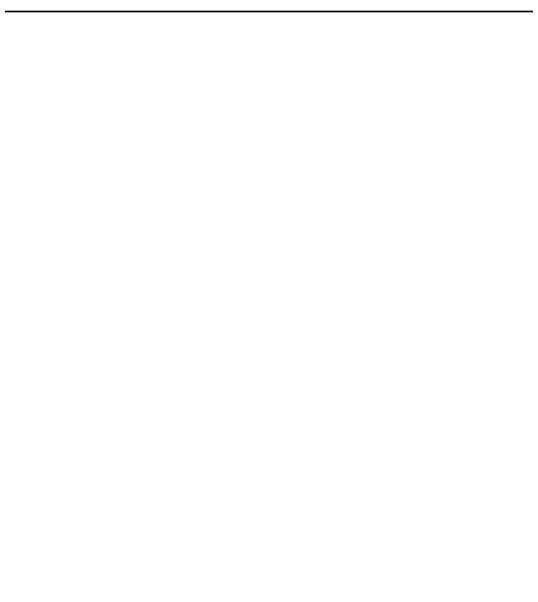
# Paper-space layout 'A3mask (portrait)' of a CAD drawing. Extents: x 0 to 277, y 0 to 394.
# Drawn here: x 210.19 to 218.85, y 49.07 to 58.8 of the extents above; entities that cross this region are included whole.
import ezdxf
from ezdxf.enums import TextEntityAlignment as Align

# ---------------------------------------------------------------- set-up
doc = ezdxf.new("R2010")
doc.units = 0
doc.layers.get('0').update_dxf_attribs({"linetype": 'CONTINUOUS'})
doc.layers.get('Defpoints').update_dxf_attribs({"linetype": 'CONTINUOUS'})
doc.layers.add('JPP_Mask', color=7, linetype='CONTINUOUS')
doc.styles.add('JPP', font='arial.ttf')

# ---------------------------------------------------------------- blocks, each defined once
blk = doc.blocks.new('A3mask (portrait)')
at = {"color": 154, "true_color": 0x004a91}
blk.add_line((274.4, 58.8), (191.1, 58.8), dxfattribs=at)
at = {"layer": 'Defpoints'}
blk.add_lwpolyline([(188.65, 0), (188.65, 58.8), (276.85, 58.8)], dxfattribs=at)
at = {"color": 7, "style": 'JPP'}
for tag, p in [('Client', (244.02, 56.35)), ('Project1', (244.02, 44.1)), ('Project2', (244.02, 40.425)), ('Project3', (244.02, 36.75)), ('Title1', (244.02, 28.175)), ('Title2', (244.02, 24.5)), ('Title3', (244.02, 20.825)), ('Status', (191.1, 3.675))]:
    blk.add_attdef(tag, text='', height=1.7, dxfattribs=at).set_placement(p, align=Align.MIDDLE_LEFT)
at = {"color": 2, "style": 'JPP'}
for tag, p in [('Scale', (204.575, 12.25)), ('Drawn', (226.625, 12.25)), ('Checked', (248.675, 12.25)), ('Date', (270.725, 12.25))]:
    blk.add_attdef(tag, text='', height=1, dxfattribs=at).set_placement(p, align=Align.MIDDLE_CENTER)
at = {"color": 6, "style": 'JPP'}
for tag, p in [('Ref', (235.2, 3.675)), ('DrgNo.', (255.78, 3.675))]:
    blk.add_attdef(tag, text='', height=2, dxfattribs=at).set_placement(p, align=Align.MIDDLE_LEFT)
blk.add_attdef('Rev', text='', height=2, dxfattribs=at).set_placement((272.5746, 3.675), align=Align.MIDDLE_CENTER)
blk = doc.blocks.new('A3revisionblock')
at = {"layer": 'Defpoints'}
blk.add_line((0, 0), (88.2, 0), dxfattribs=at)
at = {"color": 2, "style": 'JPP', "flags": 8}
for tag, p in [('RevLetter', (7.5252, 6)), ('RevNote_001', (12.7394, 5.9986)), ('RevDate', (72.2252, 6)), ('RevChecked', (81.7798, 2.0341)), ('RevBy', (69.2143, 2))]:
    blk.add_attdef(tag, p, '', height=2, dxfattribs=at)

psp = doc.layouts.new('A3mask (portrait)')

# ---------------------------------------------------------------- block references
psp.add_blockref('A3revisionblock', (188.65, 58.8))
at = {"layer": 'JPP_Mask'}
psp.add_blockref('A3mask (portrait)', (0, 0), dxfattribs=at)

doc.saveas('drawing.dxf')
